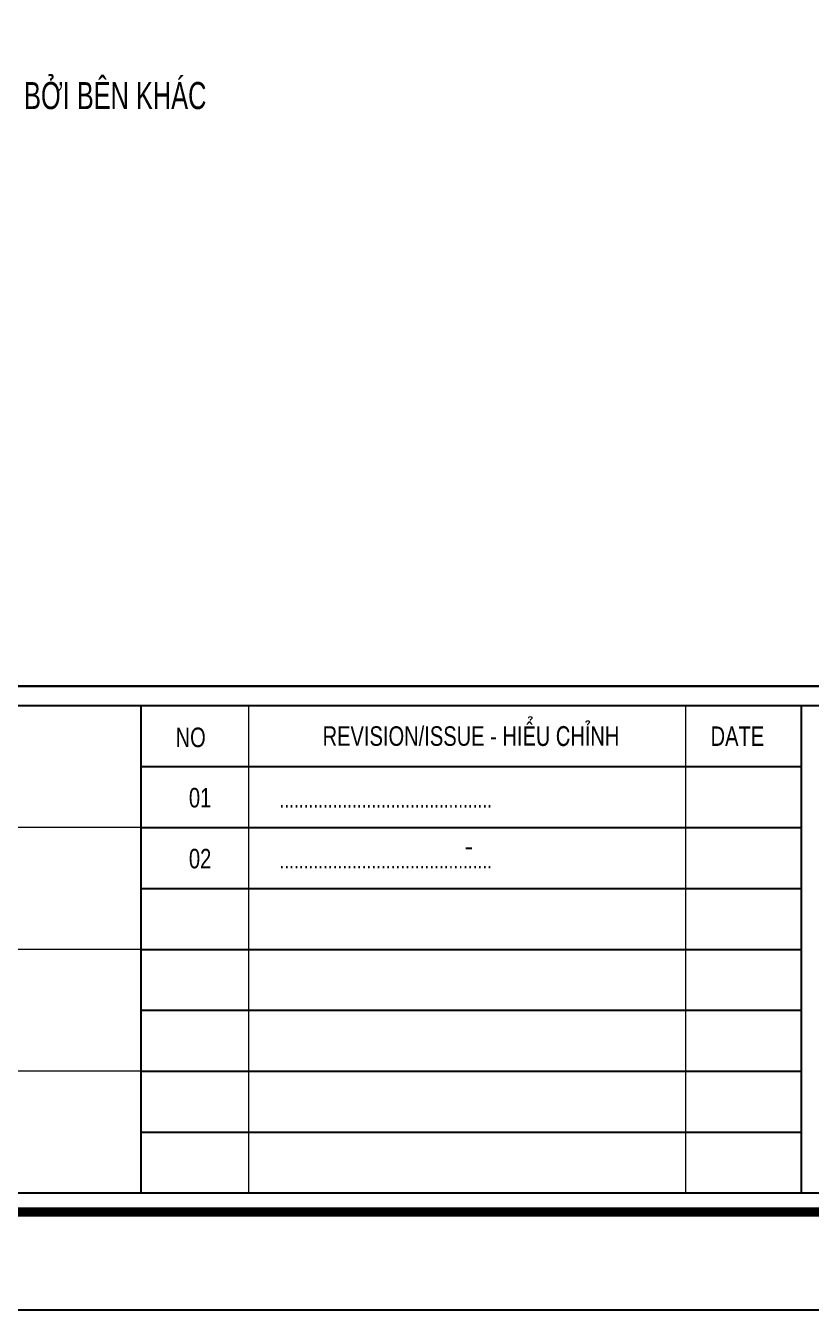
# Model space of a CAD drawing. Header units: inches. Extents: x 315041 to 662841, y -45540 to -35018.
# Drawn here: x 333448.6 to 333521.1, y -38167.8 to -38049.3 of the extents above; entities that cross this region are included whole.
import ezdxf
from ezdxf.enums import TextEntityAlignment as Align

# ---------------------------------------------------------------- set-up
doc = ezdxf.new("R2010")
doc.units = ezdxf.units.IN
doc.header["$MEASUREMENT"] = 0
for name, color, linetype in [('2', 2, 'Continuous'), ('251', 251, 'Continuous'), ('3', 3, 'Continuous'), ('7', 7, 'Continuous'), ('BAO KHUNG', 31, 'Continuous')]:
    doc.layers.add(name, color=color, linetype=linetype)
doc.layers.add('Cover text', color=7, linetype='Continuous', true_color=0x52370f)
doc.layers.add('S-Hatch', color=8, linetype='Continuous', lineweight=9)
doc.styles.add('ST1H', font='vnshxh.shx', dxfattribs={"width": 0.7})
doc.styles.get("Standard").update_dxf_attribs({"font": 'VHARIALN.TTF'})
doc.styles.add('style2', font='VHAVANI.TTF')

# ---------------------------------------------------------------- blocks, each defined once
blk = doc.blocks.new('A$C75D82031')
at = {"layer": '2', "color": 157, "linetype": 'Continuous'}
blk.add_lwpolyline([(0, 420), (594, 420), (594, 0), (0, 0)], close=True, dxfattribs=at)
at = {"layer": '251', "linetype": 'Continuous'}
for p, q in [((285.8, 50.19), (346.77, 50.19)), ((285.8, 44.56), (346.77, 44.56)), ((285.8, 38.94), (346.77, 38.94)), ((285.8, 33.31), (346.77, 33.31)), ((285.8, 27.69), (346.77, 27.69)), ((285.8, 22.06), (346.77, 22.06)), ((285.8, 16.44), (346.77, 16.44))]:
    blk.add_line(p, q, dxfattribs=at)
at = {"layer": '7', "color": 147, "linetype": 'Continuous'}
blk.add_lwpolyline([(12.33, 57.61), (581.67, 57.61), (581.67, 409.19), (12.33, 409.19)], close=True, dxfattribs=at)
at = {"layer": 'BAO KHUNG', "color": 7}
blk.add_line((346.77, 10.81), (346.77, 55.81), dxfattribs=at)
at = {"layer": 'BAO KHUNG', "color": 167, "linetype": 'Continuous', "const_width": 0.871}
blk.add_lwpolyline([(10.59, 9.07), (583.41, 9.07), (583.41, 410.93), (10.59, 410.93)], close=True, dxfattribs=at)
at = {"layer": 'BAO KHUNG', "color": 7}
for points in [[(144.95, 55.81), (285.8, 55.81), (285.8, 10.81), (144.95, 10.81)], [(211.89, 55.81), (474.14, 55.81), (474.14, 10.81), (211.89, 10.81)]]:
    blk.add_lwpolyline(points, close=True, dxfattribs=at)
at = {"layer": 'S-Hatch'}
for p, q in [((295.73, 55.81), (295.73, 10.81)), ((336.07, 55.81), (336.07, 10.81)), ((285.8, 44.56), (213.95, 44.56)), ((285.8, 33.31), (213.95, 33.31)), ((285.8, 22.06), (213.95, 22.06))]:
    blk.add_line(p, q, dxfattribs=at)
at = {"layer": 'BAO KHUNG', "color": 7, "linetype": 'Continuous', "width": 0.9}
for s, p in [('REVISION/ISSUE - HIÓU CHØNH', (316.27, 53)), ('NO', (290.4, 52.88)), ('DATE', (340.86, 52.99)), ('01', (291.27, 47.31)), ('02', (291.27, 41.69))]:
    blk.add_text(s, height=1.8, dxfattribs=at).set_placement(p, align=Align.MIDDLE_CENTER)
at = {"layer": 'Cover text', "linetype": 'Continuous', "style": 'style2', "width": 0.8}
for p in [(298.6, 46.4), (298.6, 40.78)]:
    blk.add_text('............................................', height=1.5, dxfattribs=at).set_placement(p)

msp = doc.modelspace()

# ---------------------------------------------------------------- linework, layer by layer
at = {"color": 8}
msp.add_lwpolyline([(333185.7734, -37758.6315), (333755.1113, -37758.6315), (333755.1113, -38110.2113), (333185.7734, -38110.2113)], close=True, dxfattribs=at)
at = {"layer": '2', "color": 128, "ltscale": 0.015}
msp.add_line((333489.7845, -38125.1929), (333489.2512, -38125.1929), dxfattribs=at)

# ---------------------------------------------------------------- block references
at = {"color": 1}
msp.add_blockref('A$C75D82031', (333173.4423, -38167.8214), dxfattribs=at)

# ---------------------------------------------------------------- next in the draw order: texts
at = {"layer": '3', "insert": (333431.458, -38055.9849), "char_height": 2.5, "attachment_point": 4, "style": 'ST1H', "bg_fill": 2}
msp.add_mtext('\\A1;t\xadêng g¹ch bëi bªn kh¸c', dxfattribs=at)

doc.saveas('drawing.dxf')
